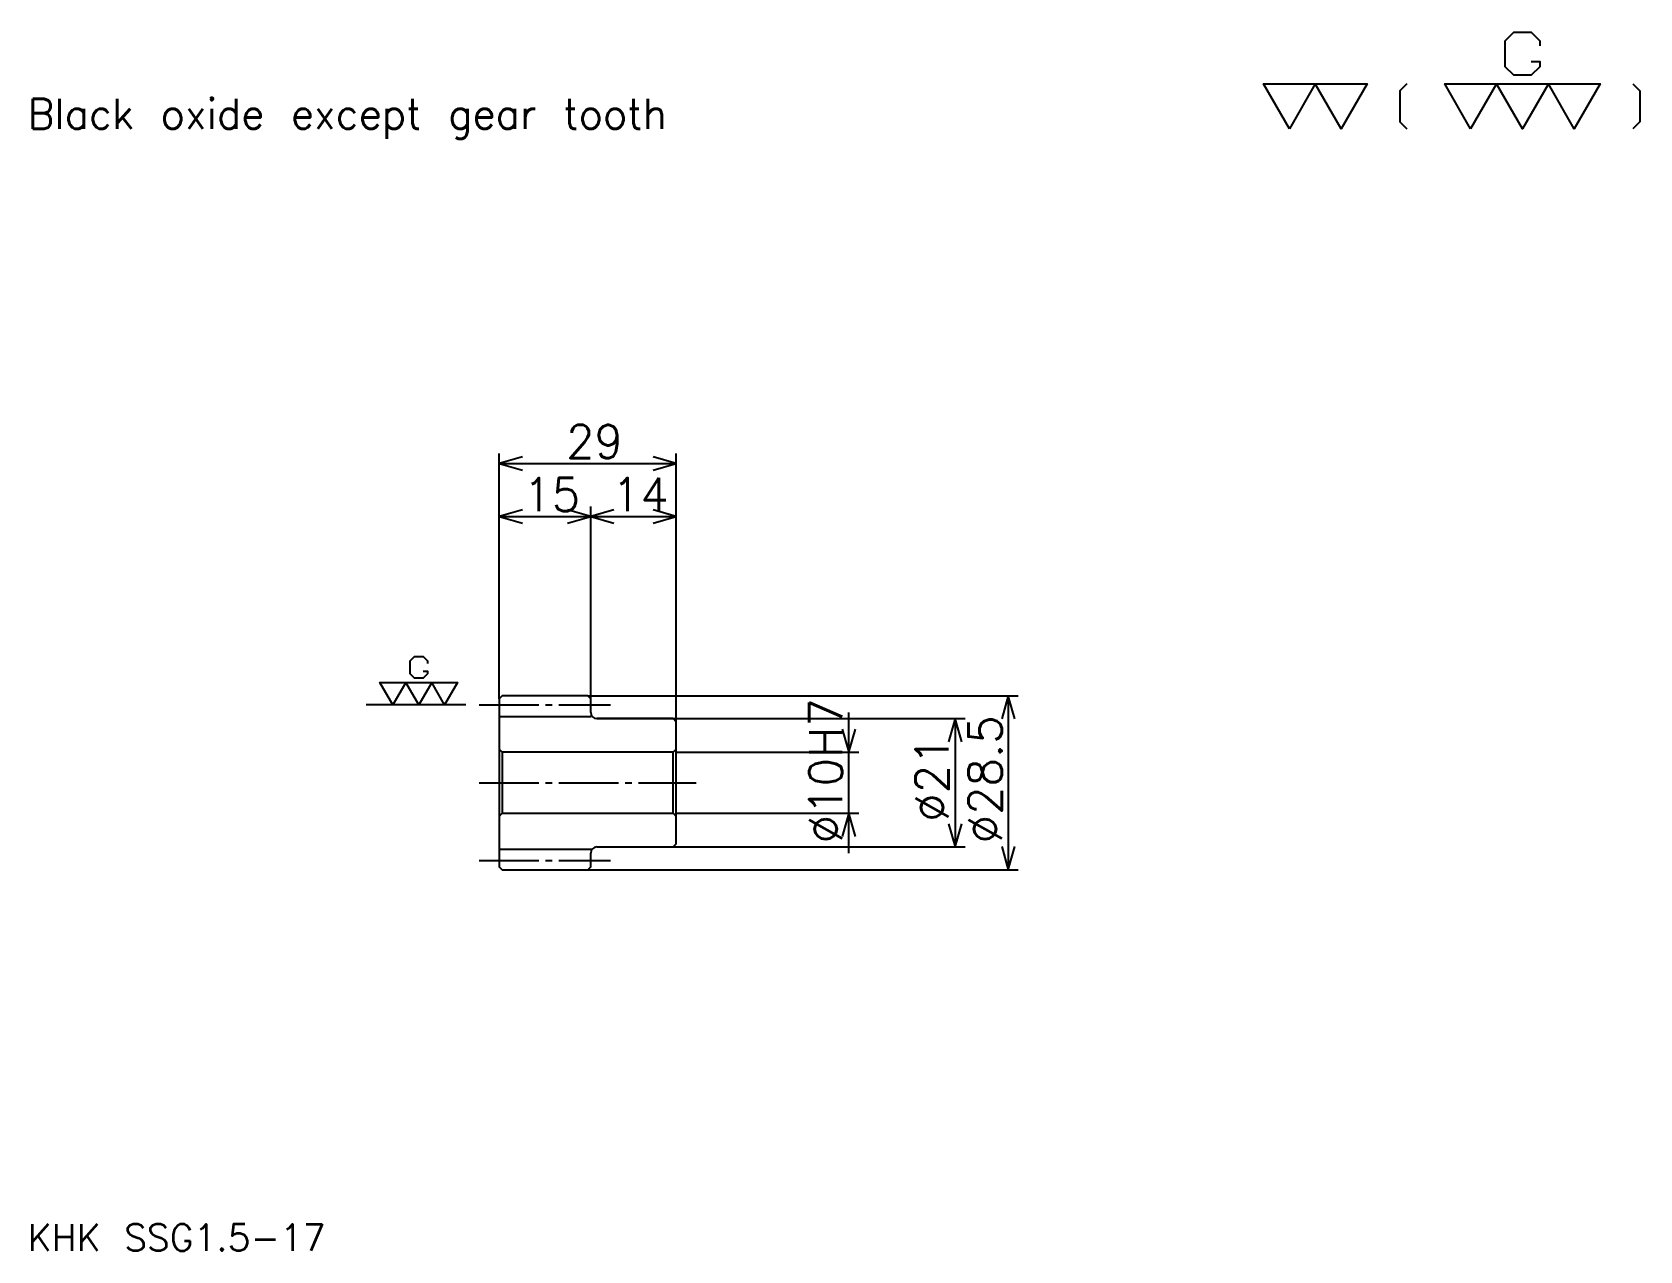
# Model space of a CAD drawing. Extents: x 12 to 275, y 12 to 211.
import ezdxf

# ---------------------------------------------------------------- set-up
doc = ezdxf.new("R2010")
doc.units = 0
doc.linetypes.add('DASHDOT', pattern=[13.04348, 9.782609, -1.086957, 1.086957, -1.086957])
doc.layers.get('0').update_dxf_attribs({"linetype": 'CONTINUOUS'})
doc.layers.add('DASHDOT', color=6, linetype='DASHDOT')
doc.styles.add('KANJI', font='TXT', dxfattribs={"bigfont": 'BIGFONT'})

msp = doc.modelspace()

# ---------------------------------------------------------------- linework, layer by layer
at = {"color": 5}
for p, q in [((88.043472, 102.83696), (88.043472, 142.51088)), ((117.043472, 102.83696), (117.043472, 142.51088)), ((88.043472, 140.880432), (117.043472, 140.880432)), ((88.043472, 132.184784), (103.043472, 132.184784)), ((103.043472, 102.83696), (103.043472, 133.815216)), ((103.043472, 132.184784), (117.043472, 132.184784)), ((88.043472, 102.33696), (88.043472, 102.83696)), ((102.543472, 102.83696), (117.043472, 102.83696)), ((103.043472, 102.33696), (103.043472, 102.83696)), ((117.043472, 102.83696), (173.021729, 102.83696)), ((117.043472, 98.58696), (117.043472, 102.83696)), ((171.391296, 102.83696), (171.391296, 74.33696)), ((145.304352, 77.065224), (145.304352, 100.108696)), ((104.043472, 99.08696), (117.043472, 99.08696)), ((117.043472, 99.08696), (164.32608, 99.08696)), ((162.695648, 99.08696), (162.695648, 78.08696)), ((117.043472, 93.58696), (146.934784, 93.58696)), ((117.043472, 83.58696), (146.934784, 83.58696)), ((104.043472, 78.08696), (117.043472, 78.08696)), ((117.043472, 78.08696), (164.32608, 78.08696)), ((102.543472, 74.33696), (117.043472, 74.33696)), ((117.043472, 74.33696), (173.021729, 74.33696))]:
    msp.add_line(p, q, dxfattribs=at)
at = {"color": 7}
msp.add_line((82.608688, 101.33696), (66.304344, 101.33696), dxfattribs=at)
at = {"color": 4}
for p, q in [((88.043472, 99.46196), (103.043472, 99.46196)), ((88.543472, 93.58696), (88.543472, 83.58696)), ((116.543472, 93.58696), (117.043472, 94.08696)), ((116.543472, 83.58696), (117.043472, 83.08696)), ((88.043472, 77.71196), (103.043472, 77.71196))]:
    msp.add_line(p, q, dxfattribs=at)
at = {"color": 7}
for points in [[(256.956543, 206.67392), (258.369568, 206.67392), (258.369568, 205.826096), (256.956543, 204.41304), (254.130447, 204.41304), (252.717407, 205.826096), (252.717407, 210.065216), (254.130447, 211.478256), (256.956543, 211.478256), (258.369568, 210.065216), (258.369568, 209.217392)], [(217.391312, 195.652176), (213.152176, 203), (230.108704, 203), (225.869568, 195.652176), (221.630447, 203), (217.391312, 195.652176)], [(236.608704, 203), (235.478271, 201.869568), (235.478271, 196.782608), (236.608704, 195.652176)], [(247.065216, 195.652176), (242.826096, 203), (268.260864, 203), (264.021759, 195.652176), (259.782623, 203), (255.543488, 195.652176), (251.304352, 203), (247.065216, 195.652176)], [(273.630432, 203), (274.760864, 201.869568), (274.760864, 196.782608), (273.630432, 195.652176)], [(75.597824, 106.847832), (76.304344, 106.847832), (76.304344, 106.42392), (75.597824, 105.717392), (74.184776, 105.717392), (73.478256, 106.42392), (73.478256, 108.54348), (74.184776, 109.25), (75.597824, 109.25), (76.304344, 108.54348), (76.304344, 108.119568)], [(70.652168, 101.33696), (68.5326, 105.010872), (81.249992, 105.010872), (79.130432, 101.33696), (77.010864, 105.010872), (74.891296, 101.33696), (72.771736, 105.010872), (70.652168, 101.33696)]]:
    msp.add_lwpolyline(points, dxfattribs=at)
at = {"color": 5}
for points in [[(91.847816, 141.967392), (88.043472, 140.880432), (91.847816, 139.793488)], [(113.23912, 139.793488), (117.043472, 140.880432), (113.23912, 141.967392)], [(91.847816, 133.271744), (88.043472, 132.184784), (91.847816, 131.097824)], [(99.23912, 131.097824), (103.043472, 132.184784), (99.23912, 133.271744)], [(106.847824, 133.271744), (103.043472, 132.184784), (106.847824, 131.097824)], [(113.23912, 131.097824), (117.043472, 132.184784), (113.23912, 133.271744)], [(172.478256, 99.032608), (171.391296, 102.83696), (170.304337, 99.032608)], [(144.217392, 97.391312), (145.304352, 93.58696), (146.391296, 97.391312)], [(163.782608, 95.282608), (162.695648, 99.08696), (161.608688, 95.282608)], [(146.391296, 79.782608), (145.304352, 83.58696), (144.217392, 79.782608)], [(161.608688, 81.891312), (162.695648, 78.08696), (163.782608, 81.891312)], [(170.304337, 78.141312), (171.391296, 74.33696), (172.478256, 78.141312)]]:
    msp.add_lwpolyline(points, dxfattribs=at)
at = {"color": 4}
for points in [[(103.043472, 100.08696), (103.043472, 102.33696), (102.543472, 102.83696), (88.543472, 102.83696), (88.043472, 102.33696), (88.043472, 83.08696)], [(104.043472, 78.08696), (116.543472, 78.08696), (117.043472, 78.58696), (117.043472, 98.58696), (116.543472, 99.08696), (104.043472, 99.08696)], [(88.043472, 83.08696), (88.543472, 83.58696), (116.543472, 83.58696), (116.543472, 93.58696), (88.543472, 93.58696), (88.043472, 94.08696)], [(88.043472, 83.08696), (88.043472, 74.83696), (88.543472, 74.33696), (102.543472, 74.33696), (103.043472, 74.83696), (103.043472, 77.08696)]]:
    msp.add_lwpolyline(points, dxfattribs=at)
for centre, start, end in [((104.043472, 100.08696), 180, 270), ((104.043472, 77.08696), 90, 180)]:
    msp.add_arc(centre, 1, start, end, dxfattribs=at)
at = {"layer": 'DASHDOT', "color": 7}
for p, q in [((84.7826, 101.33696), (106.304344, 101.33696)), ((84.7826, 88.58696), (120.304337, 88.58696)), ((84.7826, 75.83696), (106.304344, 75.83696))]:
    msp.add_line(p, q, dxfattribs=at)

# ---------------------------------------------------------------- texts
at = {"color": 7, "style": 'KANJI'}
for s, height, p in [('Black oxide except gear tooth', 4.891304, (10.869565, 195.652176)), ('29', 5.434783, (99.010864, 141.75)), ('15', 5.434783, (92.010864, 133.054352)), ('14', 5.434783, (106.510864, 133.054352)), ('KHK SSG1.5-17', 4.347826, (10.869565, 11.956522))]:
    msp.add_text(s, height=height, dxfattribs=at).set_placement(p)
for s, p in [('%%c10H7', (144.217392, 78.66848)), ('%%c28.5', (170.304337, 78.66848)), ('%%c21', (161.608688, 82.201088))]:
    msp.add_text(s, height=5.434783, rotation=90, dxfattribs=at).set_placement(p)

doc.saveas('drawing.dxf')
